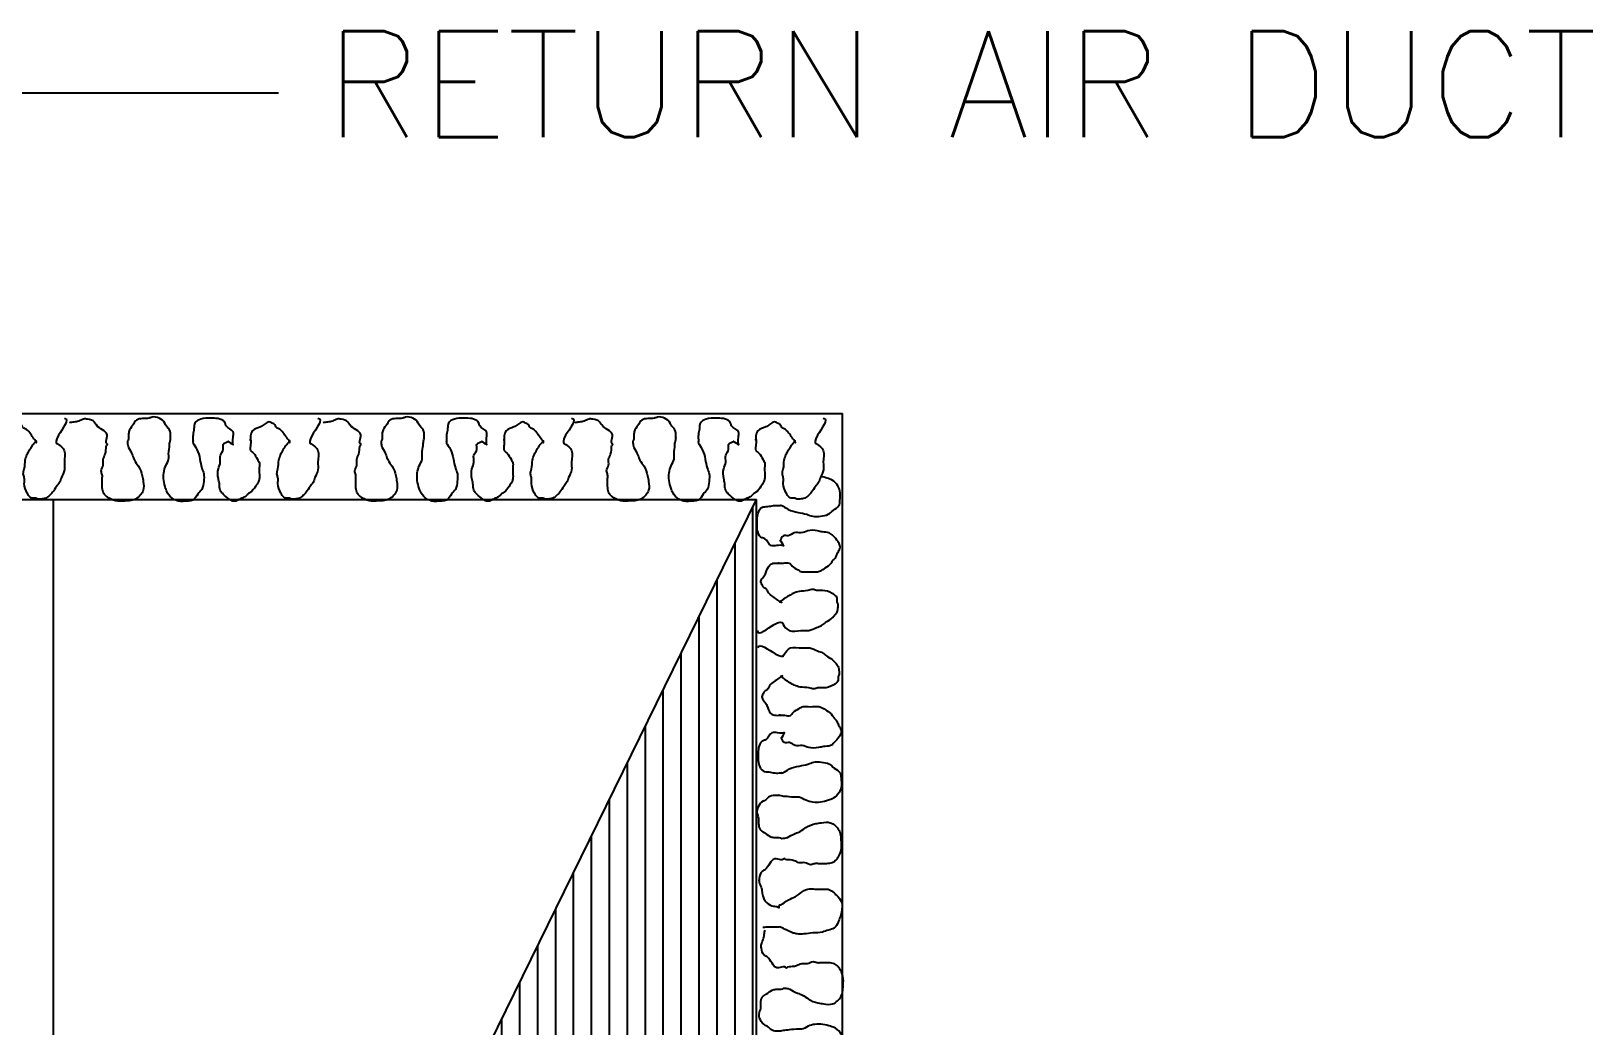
# Model space of a CAD drawing. Extents: x -251.9 to -196.2, y -340.1 to -300.7.
# Drawn here: x -242.003 to -239.793, y -333.091 to -331.684 of the extents above; entities that cross this region are included whole.
import ezdxf

# ---------------------------------------------------------------- set-up
doc = ezdxf.new("R2010")
doc.units = 0
doc.header["$LTSCALE"] = 0.5
doc.header["$MEASUREMENT"] = 0
for name, color, linetype in [('AC', 10, 'CONTINUOUS'), ('DUCK', 2, 'CONTINUOUS'), ('HATCH', 11, 'CONTINUOUS'), ('LA-1', 2, 'CONTINUOUS'), ('LINE', 3, 'CONTINUOUS')]:
    doc.layers.add(name, color=color, linetype=linetype)
doc.styles.add('ROMANS', font='romans', dxfattribs={"width": 0.6})

msp = doc.modelspace()

# ---------------------------------------------------------------- hatches: boundary and pattern name
at = {"layer": 'HATCH'}
h = msp.add_hatch(dxfattribs=at)
h.set_pattern_fill('ANSI31', color=256, scale=0.202981, angle=225, style=0)
h.set_pattern_definition([(270, (-325.954411, -351.01936), (0.025372617, -7e-18), [])])
edge = h.paths.add_edge_path()
edge.add_line((-240.9767, -332.3464), (-241.9713, -334.3762))
edge.add_line((-241.9713, -334.3762), (-241.8887, -334.3762))
edge.add_spline(control_points=[(-241.8887, -334.3762), (-241.8859, -334.3751), (-241.8808, -334.3736), (-241.87, -334.3742), (-241.8616, -334.3741), (-241.8565, -334.3762)], knot_values=[0.616333, 0.616333, 0.616333, 0.616333, 0.620637, 0.624039, 0.632331, 0.632331, 0.632331, 0.632331], degree=3, periodic=0)
edge.add_line((-241.8565, -334.3762), (-241.8005, -334.3762))
edge.add_spline(control_points=[(-241.8005, -334.3762), (-241.7986, -334.3752), (-241.7922, -334.3728), (-241.7832, -334.3739), (-241.7752, -334.3744), (-241.773, -334.3759), (-241.7726, -334.3762)], knot_values=[0.430789, 0.430789, 0.430789, 0.430789, 0.433918, 0.440722, 0.444191, 0.444977, 0.444977, 0.444977, 0.444977], degree=3, periodic=0)
edge.add_line((-241.7726, -334.3762), (-241.7219, -334.3762))
edge.add_spline(control_points=[(-241.7219, -334.3762), (-241.7205, -334.3753), (-241.7177, -334.3737), (-241.7133, -334.3735), (-241.7107, -334.3752), (-241.7093, -334.3759), (-241.7088, -334.3762)], knot_values=[0.25191, 0.25191, 0.25191, 0.25191, 0.254474, 0.256515, 0.258036, 0.258873, 0.258873, 0.258873, 0.258873], degree=3, periodic=0)
edge.add_line((-241.7088, -334.3762), (-241.5298, -334.3762))
edge.add_spline(control_points=[(-241.5298, -334.3762), (-241.5271, -334.3751), (-241.522, -334.3736), (-241.5112, -334.3742), (-241.5028, -334.3741), (-241.4977, -334.3762)], knot_values=[0.616333, 0.616333, 0.616333, 0.616333, 0.620637, 0.624039, 0.632331, 0.632331, 0.632331, 0.632331], degree=3, periodic=0)
edge.add_line((-241.4977, -334.3762), (-241.4417, -334.3762))
edge.add_spline(control_points=[(-241.4417, -334.3762), (-241.4398, -334.3752), (-241.4334, -334.3728), (-241.4244, -334.3739), (-241.4164, -334.3744), (-241.4142, -334.3759), (-241.4138, -334.3762)], knot_values=[0.430789, 0.430789, 0.430789, 0.430789, 0.433918, 0.440722, 0.444191, 0.444977, 0.444977, 0.444977, 0.444977], degree=3, periodic=0)
edge.add_line((-241.4138, -334.3762), (-241.3631, -334.3762))
edge.add_spline(control_points=[(-241.3631, -334.3762), (-241.3617, -334.3753), (-241.3589, -334.3737), (-241.3545, -334.3735), (-241.3519, -334.3752), (-241.3505, -334.3759), (-241.35, -334.3762)], knot_values=[0.25191, 0.25191, 0.25191, 0.25191, 0.254474, 0.256515, 0.258036, 0.258873, 0.258873, 0.258873, 0.258873], degree=3, periodic=0)
edge.add_line((-241.35, -334.3762), (-241.1735, -334.3762))
edge.add_spline(control_points=[(-241.1735, -334.3762), (-241.1708, -334.3751), (-241.1657, -334.3736), (-241.1549, -334.3742), (-241.1465, -334.3741), (-241.1414, -334.3762)], knot_values=[0.616333, 0.616333, 0.616333, 0.616333, 0.620637, 0.624039, 0.632331, 0.632331, 0.632331, 0.632331], degree=3, periodic=0)
edge.add_line((-241.1414, -334.3762), (-241.0854, -334.3762))
edge.add_spline(control_points=[(-241.0854, -334.3762), (-241.0835, -334.3752), (-241.0771, -334.3728), (-241.0681, -334.3739), (-241.0601, -334.3744), (-241.0579, -334.3759), (-241.0575, -334.3762)], knot_values=[0.430789, 0.430789, 0.430789, 0.430789, 0.433918, 0.440722, 0.444191, 0.444977, 0.444977, 0.444977, 0.444977], degree=3, periodic=0)
edge.add_line((-241.0575, -334.3762), (-241.0068, -334.3762))
edge.add_spline(control_points=[(-241.0068, -334.3762), (-241.0054, -334.3753), (-241.0026, -334.3737), (-240.9982, -334.3735), (-240.9956, -334.3752), (-240.9942, -334.3759), (-240.9937, -334.3762)], knot_values=[0.25191, 0.25191, 0.25191, 0.25191, 0.254474, 0.256515, 0.258036, 0.258873, 0.258873, 0.258873, 0.258873], degree=3, periodic=0)
edge.add_line((-240.9937, -334.3762), (-240.9767, -334.3762))
edge.add_line((-240.9767, -334.3762), (-240.9767, -332.3464))

# ---------------------------------------------------------------- linework, layer by layer
at = {"layer": 'AC'}
msp.add_line((-241.9713, -334.3762), (-241.9713, -332.3464), dxfattribs=at)
at = {"layer": 'DUCK'}
for p, q in [((-244.7522, -332.2246), (-240.8549, -332.2246)), ((-240.8549, -334.498), (-240.8549, -332.2246)), ((-243.4937, -332.3464), (-240.9767, -332.3464)), ((-240.9767, -334.3762), (-240.9767, -332.3464))]:
    msp.add_line(p, q, dxfattribs=at)
at = {"layer": 'HATCH'}
msp.add_line((-241.9713, -334.3762), (-240.9767, -332.3464), dxfattribs=at)
for points, knots in [([(-241.9559, -332.2314), (-241.9468, -332.2322), (-241.9703, -332.26), (-241.9666, -332.2682), (-241.9668, -332.2665), (-241.9524, -332.2766), (-241.957, -332.2918), (-241.9546, -332.3049), (-241.9599, -332.314), (-241.9622, -332.3226), (-241.9679, -332.3285), (-241.9712, -332.3355), (-241.9769, -332.3405), (-241.9819, -332.3452), (-241.9881, -332.3457), (-241.9933, -332.3463), (-241.9972, -332.3439), (-242.0012, -332.345), (-242.0055, -332.3425), (-242.0098, -332.3355), (-242.0135, -332.3259), (-242.0116, -332.3163), (-242.0149, -332.3096), (-242.0113, -332.3014), (-242.0121, -332.2919), (-242.0093, -332.2841), (-242.0063, -332.2782), (-242.0034, -332.2736), (-241.9997, -332.2678), (-241.9952, -332.2628), (-241.9963, -332.264), (-241.9964, -332.2664), (-241.9946, -332.266), (-242.0021, -332.2567), (-242.0069, -332.2477), (-242.0154, -332.2447), (-242.0165, -332.24), (-242.0204, -332.2387), (-242.0242, -332.236), (-242.0299, -332.2382), (-242.0334, -332.2419), (-242.0401, -332.2451), (-242.0485, -332.2468), (-242.0515, -332.2551), (-242.051, -332.264), (-242.0513, -332.2626), (-242.0512, -332.2618), (-242.0514, -332.26), (-242.0507, -332.2684), (-242.053, -332.2769), (-242.0453, -332.2816), (-242.0425, -332.2883), (-242.0383, -332.2941), (-242.0391, -332.3018), (-242.0389, -332.3086), (-242.0386, -332.3161), (-242.0401, -332.322), (-242.0449, -332.3286), (-242.0492, -332.3356), (-242.0553, -332.3384), (-242.0584, -332.3426), (-242.0637, -332.3444), (-242.0683, -332.3467), (-242.0721, -332.3491), (-242.0769, -332.3489), (-242.083, -332.3451), (-242.089, -332.3401), (-242.0954, -332.333), (-242.0948, -332.3246), (-242.0975, -332.3148), (-242.0982, -332.3041), (-242.0926, -332.2939), (-242.0961, -332.2835), (-242.0881, -332.2769), (-242.0922, -332.2668), (-242.0817, -332.2641), (-242.0844, -332.2639), (-242.0747, -332.2696), (-242.0764, -332.2684), (-242.0766, -332.2602), (-242.0738, -332.248), (-242.0858, -332.2457), (-242.0874, -332.2327), (-242.0997, -332.2313), (-242.1115, -332.2314), (-242.1202, -332.2313), (-242.1314, -332.2369), (-242.1308, -332.2467), (-242.1333, -332.2551), (-242.1325, -332.2645), (-242.1328, -332.2649), (-242.1323, -332.264), (-242.134, -332.2657), (-242.1258, -332.2758), (-242.123, -332.2888), (-242.1212, -332.3006), (-242.1165, -332.3106), (-242.1174, -332.3211), (-242.1188, -332.332), (-242.1267, -332.3389), (-242.1308, -332.3481), (-242.1421, -332.3487), (-242.1514, -332.3499), (-242.1618, -332.3456), (-242.1686, -332.3392), (-242.1718, -332.3294), (-242.1746, -332.3199), (-242.1746, -332.3089), (-242.1719, -332.2987), (-242.1664, -332.2907), (-242.1679, -332.2796), (-242.1653, -332.2696), (-242.1663, -332.2682), (-242.1641, -332.2591), (-242.1646, -332.2593), (-242.1645, -332.2592), (-242.1642, -332.2475), (-242.1708, -332.2429), (-242.1746, -332.233), (-242.1862, -332.2275), (-242.1989, -332.2336), (-242.2114, -332.2297), (-242.2173, -332.2408), (-242.2224, -332.2463), (-242.2243, -332.2543), (-242.2233, -332.2627), (-242.226, -332.2639), (-242.2249, -332.2663), (-242.2254, -332.2713), (-242.2187, -332.2817), (-242.2157, -332.2917), (-242.2085, -332.3), (-242.2046, -332.3107), (-242.2029, -332.3223), (-242.2015, -332.3324), (-242.2071, -332.3408), (-242.2163, -332.3486), (-242.2284, -332.3484), (-242.2411, -332.3491), (-242.2492, -332.346), (-242.2563, -332.3416), (-242.2607, -332.336), (-242.2612, -332.327), (-242.2614, -332.3188), (-242.2605, -332.3113), (-242.264, -332.3049), (-242.2582, -332.298), (-242.261, -332.2894), (-242.2553, -332.2811), (-242.2562, -332.2704), (-242.2538, -332.2688), (-242.2536, -332.2675), (-242.2572, -332.2661), (-242.2506, -332.2501), (-242.2676, -332.2461), (-242.2726, -332.2348), (-242.2802, -332.2327), (-242.2881, -332.2322), (-242.294, -332.236), (-242.301, -332.2368), (-242.3055, -332.2375), (-242.3076, -332.2381)], [0, 0, 0, 0, 0.0135353, 0.0258367, 0.033431, 0.0402274, 0.0483779, 0.0538116, 0.0596161, 0.0632746, 0.0666728, 0.0715734, 0.0744575, 0.0778574, 0.0813265, 0.0833677, 0.085519, 0.0875602, 0.089081, 0.0924792, 0.0995714, 0.1036467, 0.1064475, 0.1099111, 0.1160617, 0.1203582, 0.1218775, 0.1258398, 0.12829, 0.1322523, 0.1349692, 0.1410821, 0.1458366, 0.1497988, 0.1579839, 0.1604358, 0.1619551, 0.164407, 0.1659279, 0.168733, 0.1721329, 0.1736537, 0.1797373, 0.1833958, 0.1854335, 0.1929048, 0.1963009, 0.2010554, 0.2051307, 0.209206, 0.2120901, 0.2169907, 0.2200292, 0.2220669, 0.2281798, 0.2302174, 0.2330182, 0.2369805, 0.2422891, 0.244741, 0.2466637, 0.2497055, 0.2527473, 0.2542682, 0.2563094, 0.2593512, 0.2646615, 0.2680597, 0.2728626, 0.2763261, 0.2831183, 0.2880637, 0.2928181, 0.297376, 0.3007721, 0.3055791, 0.3076167, 0.3146125, 0.3180086, 0.3234423, 0.3275176, 0.3337859, 0.3359342, 0.3454089, 0.3467698, 0.3536075, 0.3585113, 0.362643, 0.3667747, 0.3715292, 0.3762837, 0.3823966, 0.3871511, 0.3932283, 0.4003205, 0.4065831, 0.4108795, 0.4163132, 0.4219148, 0.4262668, 0.4315754, 0.4350445, 0.4418486, 0.4455117, 0.45128, 0.4549386, 0.4605401, 0.4659738, 0.4709192, 0.4760933, 0.4794894, 0.4869917, 0.4910669, 0.4965431, 0.5006184, 0.5074105, 0.5122134, 0.5165655, 0.5180848, 0.5278237, 0.5299749, 0.5389238, 0.542322, 0.5472225, 0.5500233, 0.5540985, 0.5595747, 0.567046, 0.5745483, 0.5812397, 0.5848982, 0.5897987, 0.5971158, 0.6012475, 0.6073604, 0.6113227, 0.6156765, 0.6246253, 0.6280273, 0.634481, 0.6369329, 0.6403311, 0.6444628, 0.6498965, 0.6526134, 0.6554141, 0.6597106, 0.6637859, 0.6674444, 0.6735951, 0.6790712, 0.6851842, 0.6920103, 0.6968132, 0.7069202, 0.7093704, 0.7145508, 0.7172723, 0.7209355, 0.7244046, 0.7276109, 0.7276109, 0.7276109, 0.7276109]), ([(-241.5971, -332.2314), (-241.588, -332.2322), (-241.6115, -332.26), (-241.6077, -332.2682), (-241.608, -332.2665), (-241.5935, -332.2766), (-241.5982, -332.2918), (-241.5958, -332.3049), (-241.6011, -332.314), (-241.6034, -332.3226), (-241.6091, -332.3285), (-241.6124, -332.3355), (-241.618, -332.3405), (-241.623, -332.3452), (-241.6292, -332.3457), (-241.6345, -332.3463), (-241.6383, -332.3439), (-241.6424, -332.345), (-241.6467, -332.3425), (-241.651, -332.3355), (-241.6547, -332.3259), (-241.6528, -332.3163), (-241.656, -332.3096), (-241.6525, -332.3014), (-241.6533, -332.2919), (-241.6504, -332.2841), (-241.6475, -332.2782), (-241.6446, -332.2736), (-241.6409, -332.2678), (-241.6364, -332.2628), (-241.6375, -332.264), (-241.6376, -332.2664), (-241.6357, -332.266), (-241.6433, -332.2567), (-241.6481, -332.2477), (-241.6566, -332.2447), (-241.6577, -332.24), (-241.6615, -332.2387), (-241.6654, -332.236), (-241.6711, -332.2382), (-241.6746, -332.2419), (-241.6813, -332.2451), (-241.6897, -332.2468), (-241.6926, -332.2551), (-241.6921, -332.264), (-241.6924, -332.2626), (-241.6923, -332.2618), (-241.6925, -332.26), (-241.6918, -332.2684), (-241.6942, -332.2769), (-241.6865, -332.2816), (-241.6837, -332.2883), (-241.6795, -332.2941), (-241.6803, -332.3018), (-241.6801, -332.3086), (-241.6797, -332.3161), (-241.6813, -332.322), (-241.686, -332.3286), (-241.6904, -332.3356), (-241.6965, -332.3384), (-241.6995, -332.3426), (-241.7049, -332.3444), (-241.7094, -332.3467), (-241.7133, -332.3491), (-241.7181, -332.3489), (-241.7242, -332.3451), (-241.7302, -332.3401), (-241.7366, -332.333), (-241.736, -332.3246), (-241.7387, -332.3148), (-241.7394, -332.3041), (-241.7338, -332.2939), (-241.7372, -332.2835), (-241.7293, -332.2769), (-241.7334, -332.2668), (-241.7229, -332.2641), (-241.7255, -332.2639), (-241.7159, -332.2696), (-241.7176, -332.2684), (-241.7178, -332.2602), (-241.715, -332.248), (-241.727, -332.2457), (-241.7286, -332.2327), (-241.7409, -332.2313), (-241.7526, -332.2314), (-241.7614, -332.2313), (-241.7725, -332.2369), (-241.772, -332.2467), (-241.7744, -332.2551), (-241.7737, -332.2645), (-241.774, -332.2649), (-241.7734, -332.264), (-241.7751, -332.2657), (-241.767, -332.2758), (-241.7641, -332.2888), (-241.7623, -332.3006), (-241.7577, -332.3106), (-241.7586, -332.3211), (-241.76, -332.332), (-241.7678, -332.3389), (-241.772, -332.3481), (-241.7832, -332.3487), (-241.7926, -332.3499), (-241.803, -332.3456), (-241.8097, -332.3392), (-241.813, -332.3294), (-241.8158, -332.3199), (-241.8158, -332.3089), (-241.813, -332.2987), (-241.8075, -332.2907), (-241.809, -332.2796), (-241.8065, -332.2696), (-241.8075, -332.2682), (-241.8052, -332.2591), (-241.8058, -332.2593), (-241.8057, -332.2592), (-241.8054, -332.2475), (-241.812, -332.2429), (-241.8158, -332.233), (-241.8273, -332.2275), (-241.84, -332.2336), (-241.8525, -332.2297), (-241.8584, -332.2408), (-241.8636, -332.2463), (-241.8655, -332.2543), (-241.8645, -332.2627), (-241.8672, -332.2639), (-241.8661, -332.2663), (-241.8666, -332.2713), (-241.8598, -332.2817), (-241.8569, -332.2917), (-241.8497, -332.3), (-241.8457, -332.3107), (-241.8441, -332.3223), (-241.8427, -332.3324), (-241.8483, -332.3408), (-241.8575, -332.3486), (-241.8696, -332.3484), (-241.8823, -332.3491), (-241.8904, -332.346), (-241.8974, -332.3416), (-241.9018, -332.336), (-241.9024, -332.327), (-241.9026, -332.3188), (-241.9017, -332.3113), (-241.9052, -332.3049), (-241.8994, -332.298), (-241.9022, -332.2894), (-241.8965, -332.2811), (-241.8973, -332.2704), (-241.895, -332.2688), (-241.8947, -332.2675), (-241.8984, -332.2661), (-241.8918, -332.2501), (-241.9088, -332.2461), (-241.9138, -332.2348), (-241.9214, -332.2327), (-241.9293, -332.2322), (-241.9352, -332.236), (-241.9422, -332.2368), (-241.9467, -332.2375), (-241.9487, -332.2381)], [0, 0, 0, 0, 0.0135353, 0.0258367, 0.033431, 0.0402274, 0.0483779, 0.0538116, 0.0596161, 0.0632746, 0.0666728, 0.0715734, 0.0744575, 0.0778574, 0.0813265, 0.0833677, 0.085519, 0.0875602, 0.089081, 0.0924792, 0.0995714, 0.1036467, 0.1064475, 0.1099111, 0.1160617, 0.1203582, 0.1218775, 0.1258398, 0.12829, 0.1322523, 0.1349692, 0.1410821, 0.1458366, 0.1497988, 0.1579839, 0.1604358, 0.1619551, 0.164407, 0.1659279, 0.168733, 0.1721329, 0.1736537, 0.1797373, 0.1833958, 0.1854335, 0.1929048, 0.1963009, 0.2010554, 0.2051307, 0.209206, 0.2120901, 0.2169907, 0.2200292, 0.2220669, 0.2281798, 0.2302174, 0.2330182, 0.2369805, 0.2422891, 0.244741, 0.2466637, 0.2497055, 0.2527473, 0.2542682, 0.2563094, 0.2593512, 0.2646615, 0.2680597, 0.2728626, 0.2763261, 0.2831183, 0.2880637, 0.2928181, 0.297376, 0.3007721, 0.3055791, 0.3076167, 0.3146125, 0.3180086, 0.3234423, 0.3275176, 0.3337859, 0.3359342, 0.3454089, 0.3467698, 0.3536075, 0.3585113, 0.362643, 0.3667747, 0.3715292, 0.3762837, 0.3823966, 0.3871511, 0.3932283, 0.4003205, 0.4065831, 0.4108795, 0.4163132, 0.4219148, 0.4262668, 0.4315754, 0.4350445, 0.4418486, 0.4455117, 0.45128, 0.4549386, 0.4605401, 0.4659738, 0.4709192, 0.4760933, 0.4794894, 0.4869917, 0.4910669, 0.4965431, 0.5006184, 0.5074105, 0.5122134, 0.5165655, 0.5180848, 0.5278237, 0.5299749, 0.5389238, 0.542322, 0.5472225, 0.5500233, 0.5540985, 0.5595747, 0.567046, 0.5745483, 0.5812397, 0.5848982, 0.5897987, 0.5971158, 0.6012475, 0.6073604, 0.6113227, 0.6156765, 0.6246253, 0.6280273, 0.634481, 0.6369329, 0.6403311, 0.6444628, 0.6498965, 0.6526134, 0.6554141, 0.6597106, 0.6637859, 0.6674444, 0.6735951, 0.6790712, 0.6851842, 0.6920103, 0.6968132, 0.7069202, 0.7093704, 0.7145508, 0.7172723, 0.7209355, 0.7244046, 0.7276109, 0.7276109, 0.7276109, 0.7276109]), ([(-241.2382, -332.2314), (-241.2291, -332.2322), (-241.2527, -332.26), (-241.2489, -332.2682), (-241.2491, -332.2665), (-241.2347, -332.2766), (-241.2394, -332.2918), (-241.2369, -332.3049), (-241.2423, -332.314), (-241.2445, -332.3226), (-241.2503, -332.3285), (-241.2536, -332.3355), (-241.2592, -332.3405), (-241.2642, -332.3452), (-241.2704, -332.3457), (-241.2757, -332.3463), (-241.2795, -332.3439), (-241.2836, -332.345), (-241.2879, -332.3425), (-241.2922, -332.3355), (-241.2959, -332.3259), (-241.294, -332.3163), (-241.2972, -332.3096), (-241.2937, -332.3014), (-241.2945, -332.2919), (-241.2916, -332.2841), (-241.2886, -332.2782), (-241.2857, -332.2736), (-241.282, -332.2678), (-241.2776, -332.2628), (-241.2787, -332.264), (-241.2787, -332.2664), (-241.2769, -332.266), (-241.2845, -332.2567), (-241.2892, -332.2477), (-241.2978, -332.2447), (-241.2989, -332.24), (-241.3027, -332.2387), (-241.3066, -332.236), (-241.3122, -332.2382), (-241.3157, -332.2419), (-241.3225, -332.2451), (-241.3308, -332.2468), (-241.3338, -332.2551), (-241.3333, -332.264), (-241.3336, -332.2626), (-241.3335, -332.2618), (-241.3337, -332.26), (-241.333, -332.2684), (-241.3353, -332.2769), (-241.3277, -332.2816), (-241.3248, -332.2883), (-241.3206, -332.2941), (-241.3215, -332.3018), (-241.3212, -332.3086), (-241.3209, -332.3161), (-241.3224, -332.322), (-241.3272, -332.3286), (-241.3315, -332.3356), (-241.3376, -332.3384), (-241.3407, -332.3426), (-241.3461, -332.3444), (-241.3506, -332.3467), (-241.3545, -332.3491), (-241.3592, -332.3489), (-241.3653, -332.3451), (-241.3714, -332.3401), (-241.3778, -332.333), (-241.3772, -332.3246), (-241.3799, -332.3148), (-241.3805, -332.3041), (-241.375, -332.2939), (-241.3784, -332.2835), (-241.3705, -332.2769), (-241.3746, -332.2668), (-241.364, -332.2641), (-241.3667, -332.2639), (-241.357, -332.2696), (-241.3587, -332.2684), (-241.359, -332.2602), (-241.3562, -332.248), (-241.3682, -332.2457), (-241.3697, -332.2327), (-241.3821, -332.2313), (-241.3938, -332.2314), (-241.4025, -332.2313), (-241.4137, -332.2369), (-241.4132, -332.2467), (-241.4156, -332.2551), (-241.4148, -332.2645), (-241.4152, -332.2649), (-241.4146, -332.264), (-241.4163, -332.2657), (-241.4082, -332.2758), (-241.4053, -332.2888), (-241.4035, -332.3006), (-241.3988, -332.3106), (-241.3998, -332.3211), (-241.4011, -332.332), (-241.409, -332.3389), (-241.4131, -332.3481), (-241.4244, -332.3487), (-241.4338, -332.3499), (-241.4442, -332.3456), (-241.4509, -332.3392), (-241.4542, -332.3294), (-241.457, -332.3199), (-241.457, -332.3089), (-241.4542, -332.2987), (-241.4487, -332.2907), (-241.4502, -332.2796), (-241.4476, -332.2696), (-241.4486, -332.2682), (-241.4464, -332.2591), (-241.4469, -332.2593), (-241.4468, -332.2592), (-241.4466, -332.2475), (-241.4532, -332.2429), (-241.4569, -332.233), (-241.4685, -332.2275), (-241.4812, -332.2336), (-241.4937, -332.2297), (-241.4996, -332.2408), (-241.5048, -332.2463), (-241.5067, -332.2543), (-241.5056, -332.2627), (-241.5084, -332.2639), (-241.5073, -332.2663), (-241.5077, -332.2713), (-241.501, -332.2817), (-241.4981, -332.2917), (-241.4908, -332.3), (-241.4869, -332.3107), (-241.4853, -332.3223), (-241.4839, -332.3324), (-241.4895, -332.3408), (-241.4987, -332.3486), (-241.5108, -332.3484), (-241.5234, -332.3491), (-241.5316, -332.346), (-241.5386, -332.3416), (-241.543, -332.336), (-241.5436, -332.327), (-241.5438, -332.3188), (-241.5429, -332.3113), (-241.5463, -332.3049), (-241.5405, -332.298), (-241.5434, -332.2894), (-241.5377, -332.2811), (-241.5385, -332.2704), (-241.5362, -332.2688), (-241.5359, -332.2675), (-241.5396, -332.2661), (-241.533, -332.2501), (-241.5499, -332.2461), (-241.5549, -332.2348), (-241.5626, -332.2327), (-241.5704, -332.2322), (-241.5763, -332.236), (-241.5833, -332.2368), (-241.5878, -332.2375), (-241.5899, -332.2381)], [0, 0, 0, 0, 0.0135353, 0.0258367, 0.033431, 0.0402274, 0.0483779, 0.0538116, 0.0596161, 0.0632746, 0.0666728, 0.0715734, 0.0744575, 0.0778574, 0.0813265, 0.0833677, 0.085519, 0.0875602, 0.089081, 0.0924792, 0.0995714, 0.1036467, 0.1064475, 0.1099111, 0.1160617, 0.1203582, 0.1218775, 0.1258398, 0.12829, 0.1322523, 0.1349692, 0.1410821, 0.1458366, 0.1497988, 0.1579839, 0.1604358, 0.1619551, 0.164407, 0.1659279, 0.168733, 0.1721329, 0.1736537, 0.1797373, 0.1833958, 0.1854335, 0.1929048, 0.1963009, 0.2010554, 0.2051307, 0.209206, 0.2120901, 0.2169907, 0.2200292, 0.2220669, 0.2281798, 0.2302174, 0.2330182, 0.2369805, 0.2422891, 0.244741, 0.2466637, 0.2497055, 0.2527473, 0.2542682, 0.2563094, 0.2593512, 0.2646615, 0.2680597, 0.2728626, 0.2763261, 0.2831183, 0.2880637, 0.2928181, 0.297376, 0.3007721, 0.3055791, 0.3076167, 0.3146125, 0.3180086, 0.3234423, 0.3275176, 0.3337859, 0.3359342, 0.3454089, 0.3467698, 0.3536075, 0.3585113, 0.362643, 0.3667747, 0.3715292, 0.3762837, 0.3823966, 0.3871511, 0.3932283, 0.4003205, 0.4065831, 0.4108795, 0.4163132, 0.4219148, 0.4262668, 0.4315754, 0.4350445, 0.4418486, 0.4455117, 0.45128, 0.4549386, 0.4605401, 0.4659738, 0.4709192, 0.4760933, 0.4794894, 0.4869917, 0.4910669, 0.4965431, 0.5006184, 0.5074105, 0.5122134, 0.5165655, 0.5180848, 0.5278237, 0.5299749, 0.5389238, 0.542322, 0.5472225, 0.5500233, 0.5540985, 0.5595747, 0.567046, 0.5745483, 0.5812397, 0.5848982, 0.5897987, 0.5971158, 0.6012475, 0.6073604, 0.6113227, 0.6156765, 0.6246253, 0.6280273, 0.634481, 0.6369329, 0.6403311, 0.6444628, 0.6498965, 0.6526134, 0.6554141, 0.6597106, 0.6637859, 0.6674444, 0.6735951, 0.6790712, 0.6851842, 0.6920103, 0.6968132, 0.7069202, 0.7093704, 0.7145508, 0.7172723, 0.7209355, 0.7244046, 0.7276109, 0.7276109, 0.7276109, 0.7276109]), ([(-240.882, -332.2314), (-240.8728, -332.2322), (-240.8964, -332.26), (-240.8926, -332.2682), (-240.8928, -332.2665), (-240.8784, -332.2766), (-240.8831, -332.2918), (-240.8806, -332.3049), (-240.886, -332.314), (-240.8882, -332.3226), (-240.894, -332.3285), (-240.8973, -332.3355), (-240.9029, -332.3405), (-240.9079, -332.3452), (-240.9141, -332.3457), (-240.9194, -332.3463), (-240.9232, -332.3439), (-240.9273, -332.345), (-240.9316, -332.3425), (-240.9359, -332.3355), (-240.9396, -332.3259), (-240.9377, -332.3163), (-240.9409, -332.3096), (-240.9374, -332.3014), (-240.9382, -332.2919), (-240.9353, -332.2841), (-240.9323, -332.2782), (-240.9294, -332.2736), (-240.9257, -332.2678), (-240.9213, -332.2628), (-240.9224, -332.264), (-240.9224, -332.2664), (-240.9206, -332.266), (-240.9282, -332.2567), (-240.933, -332.2477), (-240.9415, -332.2447), (-240.9426, -332.24), (-240.9464, -332.2387), (-240.9503, -332.236), (-240.9559, -332.2382), (-240.9594, -332.2419), (-240.9662, -332.2451), (-240.9745, -332.2468), (-240.9775, -332.2551), (-240.977, -332.264), (-240.9773, -332.2626), (-240.9772, -332.2618), (-240.9774, -332.26), (-240.9767, -332.2684), (-240.979, -332.2769), (-240.9714, -332.2816), (-240.9686, -332.2883), (-240.9643, -332.2941), (-240.9652, -332.3018), (-240.9649, -332.3086), (-240.9646, -332.3161), (-240.9661, -332.322), (-240.9709, -332.3286), (-240.9752, -332.3356), (-240.9814, -332.3384), (-240.9844, -332.3426), (-240.9898, -332.3444), (-240.9943, -332.3467), (-240.9982, -332.3491), (-241.0029, -332.3489), (-241.0091, -332.3451), (-241.0151, -332.3401), (-241.0215, -332.333), (-241.0209, -332.3246), (-241.0236, -332.3148), (-241.0242, -332.3041), (-241.0187, -332.2939), (-241.0221, -332.2835), (-241.0142, -332.2769), (-241.0183, -332.2668), (-241.0077, -332.2641), (-241.0104, -332.2639), (-241.0007, -332.2696), (-241.0024, -332.2684), (-241.0027, -332.2602), (-240.9999, -332.248), (-241.0119, -332.2457), (-241.0135, -332.2327), (-241.0258, -332.2313), (-241.0375, -332.2314), (-241.0463, -332.2313), (-241.0574, -332.2369), (-241.0569, -332.2467), (-241.0593, -332.2551), (-241.0585, -332.2645), (-241.0589, -332.2649), (-241.0583, -332.264), (-241.06, -332.2657), (-241.0519, -332.2758), (-241.049, -332.2888), (-241.0472, -332.3006), (-241.0425, -332.3106), (-241.0435, -332.3211), (-241.0448, -332.332), (-241.0527, -332.3389), (-241.0568, -332.3481), (-241.0681, -332.3487), (-241.0775, -332.3499), (-241.0879, -332.3456), (-241.0946, -332.3392), (-241.0979, -332.3294), (-241.1007, -332.3199), (-241.1007, -332.3089), (-241.0979, -332.2987), (-241.0924, -332.2907), (-241.0939, -332.2796), (-241.0913, -332.2696), (-241.0924, -332.2682), (-241.0901, -332.2591), (-241.0906, -332.2593), (-241.0905, -332.2592), (-241.0903, -332.2475), (-241.0969, -332.2429), (-241.1007, -332.233), (-241.1122, -332.2275), (-241.1249, -332.2336), (-241.1374, -332.2297), (-241.1433, -332.2408), (-241.1485, -332.2463), (-241.1504, -332.2543), (-241.1493, -332.2627), (-241.1521, -332.2639), (-241.151, -332.2663), (-241.1515, -332.2713), (-241.1447, -332.2817), (-241.1418, -332.2917), (-241.1346, -332.3), (-241.1306, -332.3107), (-241.129, -332.3223), (-241.1276, -332.3324), (-241.1332, -332.3408), (-241.1424, -332.3486), (-241.1545, -332.3484), (-241.1671, -332.3491), (-241.1753, -332.346), (-241.1823, -332.3416), (-241.1867, -332.336), (-241.1873, -332.327), (-241.1875, -332.3188), (-241.1866, -332.3113), (-241.19, -332.3049), (-241.1842, -332.298), (-241.1871, -332.2894), (-241.1814, -332.2811), (-241.1822, -332.2704), (-241.1799, -332.2688), (-241.1796, -332.2675), (-241.1833, -332.2661), (-241.1767, -332.2501), (-241.1936, -332.2461), (-241.1986, -332.2348), (-241.2063, -332.2327), (-241.2142, -332.2322), (-241.2201, -332.236), (-241.2271, -332.2368), (-241.2315, -332.2375), (-241.2336, -332.2381)], [0, 0, 0, 0, 0.0135353, 0.0258367, 0.033431, 0.0402274, 0.0483779, 0.0538116, 0.0596161, 0.0632746, 0.0666728, 0.0715734, 0.0744575, 0.0778574, 0.0813265, 0.0833677, 0.085519, 0.0875602, 0.089081, 0.0924792, 0.0995714, 0.1036467, 0.1064475, 0.1099111, 0.1160617, 0.1203582, 0.1218775, 0.1258398, 0.12829, 0.1322523, 0.1349692, 0.1410821, 0.1458366, 0.1497988, 0.1579839, 0.1604358, 0.1619551, 0.164407, 0.1659279, 0.168733, 0.1721329, 0.1736537, 0.1797373, 0.1833958, 0.1854335, 0.1929048, 0.1963009, 0.2010554, 0.2051307, 0.209206, 0.2120901, 0.2169907, 0.2200292, 0.2220669, 0.2281798, 0.2302174, 0.2330182, 0.2369805, 0.2422891, 0.244741, 0.2466637, 0.2497055, 0.2527473, 0.2542682, 0.2563094, 0.2593512, 0.2646615, 0.2680597, 0.2728626, 0.2763261, 0.2831183, 0.2880637, 0.2928181, 0.297376, 0.3007721, 0.3055791, 0.3076167, 0.3146125, 0.3180086, 0.3234423, 0.3275176, 0.3337859, 0.3359342, 0.3454089, 0.3467698, 0.3536075, 0.3585113, 0.362643, 0.3667747, 0.3715292, 0.3762837, 0.3823966, 0.3871511, 0.3932283, 0.4003205, 0.4065831, 0.4108795, 0.4163132, 0.4219148, 0.4262668, 0.4315754, 0.4350445, 0.4418486, 0.4455117, 0.45128, 0.4549386, 0.4605401, 0.4659738, 0.4709192, 0.4760933, 0.4794894, 0.4869917, 0.4910669, 0.4965431, 0.5006184, 0.5074105, 0.5122134, 0.5165655, 0.5180848, 0.5278237, 0.5299749, 0.5389238, 0.542322, 0.5472225, 0.5500233, 0.5540985, 0.5595747, 0.567046, 0.5745483, 0.5812397, 0.5848982, 0.5897987, 0.5971158, 0.6012475, 0.6073604, 0.6113227, 0.6156765, 0.6246253, 0.6280273, 0.634481, 0.6369329, 0.6403311, 0.6444628, 0.6498965, 0.6526134, 0.6554141, 0.6597106, 0.6637859, 0.6674444, 0.6735951, 0.6790712, 0.6851842, 0.6920103, 0.6968132, 0.7069202, 0.7093704, 0.7145508, 0.7172723, 0.7209355, 0.7244046, 0.7276109, 0.7276109, 0.7276109, 0.7276109]), ([(-240.9757, -332.5317), (-240.9749, -332.5408), (-240.9471, -332.5173), (-240.9389, -332.5211), (-240.9406, -332.5208), (-240.9304, -332.5353), (-240.9153, -332.5306), (-240.9021, -332.533), (-240.893, -332.5277), (-240.8845, -332.5254), (-240.8785, -332.5197), (-240.8716, -332.5164), (-240.8665, -332.5108), (-240.8618, -332.5057), (-240.8613, -332.4995), (-240.8607, -332.4943), (-240.8632, -332.4905), (-240.862, -332.4864), (-240.8645, -332.4821), (-240.8715, -332.4778), (-240.8811, -332.4741), (-240.8907, -332.476), (-240.8974, -332.4728), (-240.9057, -332.4763), (-240.9152, -332.4755), (-240.9229, -332.4784), (-240.9288, -332.4813), (-240.9334, -332.4842), (-240.9393, -332.4879), (-240.9442, -332.4924), (-240.9431, -332.4913), (-240.9406, -332.4912), (-240.9411, -332.493), (-240.9503, -332.4855), (-240.9593, -332.4807), (-240.9623, -332.4722), (-240.967, -332.4711), (-240.9683, -332.4673), (-240.9711, -332.4634), (-240.9689, -332.4577), (-240.9651, -332.4542), (-240.9619, -332.4475), (-240.9602, -332.4391), (-240.9519, -332.4361), (-240.9431, -332.4367), (-240.9445, -332.4364), (-240.9453, -332.4365), (-240.947, -332.4362), (-240.9386, -332.437), (-240.9302, -332.4346), (-240.9254, -332.4423), (-240.9187, -332.4451), (-240.913, -332.4493), (-240.9052, -332.4485), (-240.8984, -332.4487), (-240.891, -332.449), (-240.8851, -332.4475), (-240.8785, -332.4427), (-240.8714, -332.4384), (-240.8686, -332.4323), (-240.8644, -332.4292), (-240.8627, -332.4239), (-240.8604, -332.4194), (-240.858, -332.4155), (-240.8582, -332.4107), (-240.8619, -332.4046), (-240.8669, -332.3986), (-240.8741, -332.3922), (-240.8825, -332.3928), (-240.8922, -332.3901), (-240.903, -332.3894), (-240.9132, -332.395), (-240.9236, -332.3915), (-240.9302, -332.3995), (-240.9402, -332.3954), (-240.9429, -332.4059), (-240.9431, -332.4032), (-240.9375, -332.4129), (-240.9386, -332.4112), (-240.9468, -332.411), (-240.959, -332.4138), (-240.9614, -332.4018), (-240.9744, -332.4002), (-240.9757, -332.3879), (-240.9757, -332.3762), (-240.9757, -332.3674), (-240.9701, -332.3563), (-240.9603, -332.3568), (-240.9519, -332.3544), (-240.9426, -332.3551), (-240.9422, -332.3548), (-240.943, -332.3554), (-240.9413, -332.3536), (-240.9312, -332.3618), (-240.9183, -332.3647), (-240.9065, -332.3665), (-240.8964, -332.3711), (-240.886, -332.3702), (-240.8751, -332.3688), (-240.8681, -332.361), (-240.859, -332.3568), (-240.8583, -332.3456), (-240.8572, -332.3362), (-240.8614, -332.3258), (-240.8679, -332.3191), (-240.877, -332.316), (-240.8823, -332.3144), (-240.8854, -332.3138)], [0, 0, 0, 0, 0.0135353, 0.0258367, 0.033431, 0.0402274, 0.0483779, 0.0538116, 0.0596161, 0.0632746, 0.0666728, 0.0715734, 0.0744575, 0.0778574, 0.0813265, 0.0833677, 0.085519, 0.0875602, 0.089081, 0.0924792, 0.0995714, 0.1036467, 0.1064475, 0.1099111, 0.1160617, 0.1203582, 0.1218775, 0.1258398, 0.12829, 0.1322523, 0.1349692, 0.1410821, 0.1458366, 0.1497988, 0.1579839, 0.1604358, 0.1619551, 0.164407, 0.1659279, 0.168733, 0.1721329, 0.1736537, 0.1797373, 0.1833958, 0.1854335, 0.1929048, 0.1963009, 0.2010554, 0.2051307, 0.209206, 0.2120901, 0.2169907, 0.2200292, 0.2220669, 0.2281798, 0.2302174, 0.2330182, 0.2369805, 0.2422891, 0.244741, 0.2466637, 0.2497055, 0.2527473, 0.2542682, 0.2563094, 0.2593512, 0.2646615, 0.2680597, 0.2728626, 0.2763261, 0.2831183, 0.2880637, 0.2928181, 0.297376, 0.3007721, 0.3055791, 0.3076167, 0.3146125, 0.3180086, 0.3234423, 0.3275176, 0.3337859, 0.3359342, 0.3454089, 0.3467698, 0.3536075, 0.3585113, 0.362643, 0.3667747, 0.3715292, 0.3762837, 0.3823966, 0.3871511, 0.3932283, 0.4003205, 0.4065831, 0.4108795, 0.4163132, 0.4219148, 0.4262668, 0.4315754, 0.4350445, 0.4418486, 0.4455117, 0.45128, 0.4549386, 0.4595541, 0.4595541, 0.4595541, 0.4595541]), ([(-240.9741, -332.5565), (-240.9733, -332.5474), (-240.9455, -332.5709), (-240.9373, -332.5671), (-240.939, -332.5674), (-240.9288, -332.5529), (-240.9137, -332.5576), (-240.9006, -332.5552), (-240.8915, -332.5605), (-240.8829, -332.5628), (-240.877, -332.5685), (-240.87, -332.5718), (-240.8649, -332.5774), (-240.8603, -332.5824), (-240.8598, -332.5886), (-240.8591, -332.5939), (-240.8616, -332.5977), (-240.8605, -332.6018), (-240.863, -332.6061), (-240.87, -332.6104), (-240.8796, -332.6141), (-240.8892, -332.6122), (-240.8959, -332.6154), (-240.9041, -332.6119), (-240.9136, -332.6127), (-240.9214, -332.6098), (-240.9273, -332.6069), (-240.9319, -332.604), (-240.9377, -332.6002), (-240.9427, -332.5958), (-240.9415, -332.5969), (-240.9391, -332.597), (-240.9395, -332.5951), (-240.9488, -332.6027), (-240.9578, -332.6075), (-240.9608, -332.616), (-240.9654, -332.6171), (-240.9668, -332.6209), (-240.9695, -332.6248), (-240.9673, -332.6305), (-240.9636, -332.634), (-240.9604, -332.6407), (-240.9587, -332.6491), (-240.9504, -332.652), (-240.9415, -332.6515), (-240.9429, -332.6518), (-240.9437, -332.6517), (-240.9455, -332.6519), (-240.9371, -332.6512), (-240.9286, -332.6536), (-240.9238, -332.6459), (-240.9172, -332.6431), (-240.9114, -332.6389), (-240.9037, -332.6397), (-240.8969, -332.6395), (-240.8894, -332.6391), (-240.8835, -332.6407), (-240.8769, -332.6454), (-240.8699, -332.6498), (-240.867, -332.6559), (-240.8629, -332.6589), (-240.8611, -332.6643), (-240.8588, -332.6688), (-240.8564, -332.6727), (-240.8566, -332.6775), (-240.8604, -332.6836), (-240.8654, -332.6896), (-240.8725, -332.696), (-240.8809, -332.6954), (-240.8907, -332.6981), (-240.9014, -332.6988), (-240.9116, -332.6932), (-240.922, -332.6966), (-240.9286, -332.6887), (-240.9387, -332.6928), (-240.9414, -332.6823), (-240.9415, -332.6849), (-240.9359, -332.6753), (-240.9371, -332.677), (-240.9453, -332.6772), (-240.9575, -332.6744), (-240.9598, -332.6864), (-240.9728, -332.688), (-240.9742, -332.7003), (-240.9741, -332.712), (-240.9742, -332.7208), (-240.9685, -332.7319), (-240.9588, -332.7314), (-240.9504, -332.7338), (-240.941, -332.7331), (-240.9406, -332.7334), (-240.9415, -332.7328), (-240.9398, -332.7345), (-240.9297, -332.7264), (-240.9167, -332.7235), (-240.9049, -332.7217), (-240.8949, -332.7171), (-240.8844, -332.718), (-240.8735, -332.7194), (-240.8666, -332.7272), (-240.8574, -332.7314), (-240.8568, -332.7426), (-240.8556, -332.752), (-240.8598, -332.7624), (-240.8663, -332.7691), (-240.876, -332.7724), (-240.8856, -332.7752), (-240.8966, -332.7752), (-240.9068, -332.7724), (-240.9148, -332.7669), (-240.9259, -332.7684), (-240.9359, -332.7659), (-240.9373, -332.7669), (-240.9464, -332.7646), (-240.9462, -332.7652), (-240.9463, -332.7651), (-240.958, -332.7648), (-240.9626, -332.7714), (-240.9725, -332.7752), (-240.978, -332.7867), (-240.9719, -332.7994), (-240.9758, -332.8119), (-240.9647, -332.8178), (-240.9592, -332.823), (-240.9512, -332.8249), (-240.9428, -332.8239), (-240.9416, -332.8266), (-240.9392, -332.8255), (-240.9342, -332.826), (-240.9238, -332.8192), (-240.9137, -332.8163), (-240.9055, -332.8091), (-240.8948, -332.8051), (-240.8832, -332.8035), (-240.8731, -332.8021), (-240.8647, -332.8077), (-240.8569, -332.8169), (-240.8571, -332.829), (-240.8564, -332.8417), (-240.8595, -332.8498), (-240.8639, -332.8568), (-240.8695, -332.8612), (-240.8785, -332.8618), (-240.8867, -332.862), (-240.8942, -332.8611), (-240.9006, -332.8646), (-240.9075, -332.8588), (-240.9161, -332.8616), (-240.9244, -332.8559), (-240.9351, -332.8567), (-240.9367, -332.8544), (-240.938, -332.8541), (-240.9394, -332.8578), (-240.9554, -332.8512), (-240.9594, -332.8682), (-240.9707, -332.8732), (-240.9728, -332.8808), (-240.9733, -332.8887), (-240.9695, -332.8946), (-240.9687, -332.9018), (-240.9676, -332.9085), (-240.964, -332.9161), (-240.9561, -332.9217), (-240.9452, -332.9222), (-240.9438, -332.9259), (-240.9447, -332.9181), (-240.9417, -332.9216), (-240.9329, -332.9122), (-240.9201, -332.9092), (-240.9129, -332.9009), (-240.9031, -332.8967), (-240.8945, -332.8978), (-240.8841, -332.8977), (-240.8729, -332.8968), (-240.8658, -332.9039), (-240.8597, -332.9097), (-240.8551, -332.9159), (-240.8557, -332.9263), (-240.857, -332.9353), (-240.8613, -332.9452), (-240.8652, -332.954), (-240.875, -332.9552), (-240.8845, -332.9596), (-240.8965, -332.9593), (-240.9083, -332.9612), (-240.9177, -332.9617), (-240.927, -332.9592), (-240.9349, -332.9552), (-240.9443, -332.9505), (-240.9452, -332.9519), (-240.9452, -332.9514), (-240.9475, -332.9515), (-240.9573, -332.9513), (-240.9646, -332.9516), (-240.9674, -332.952)], [0, 0, 0, 0, 0.0135353, 0.0258367, 0.033431, 0.0402274, 0.0483779, 0.0538116, 0.0596161, 0.0632746, 0.0666728, 0.0715734, 0.0744575, 0.0778574, 0.0813265, 0.0833677, 0.085519, 0.0875602, 0.089081, 0.0924792, 0.0995714, 0.1036467, 0.1064475, 0.1099111, 0.1160617, 0.1203582, 0.1218775, 0.1258398, 0.12829, 0.1322523, 0.1349692, 0.1410821, 0.1458366, 0.1497988, 0.1579839, 0.1604358, 0.1619551, 0.164407, 0.1659279, 0.168733, 0.1721329, 0.1736537, 0.1797373, 0.1833958, 0.1854335, 0.1929048, 0.1963009, 0.2010554, 0.2051307, 0.209206, 0.2120901, 0.2169907, 0.2200292, 0.2220669, 0.2281798, 0.2302174, 0.2330182, 0.2369805, 0.2422891, 0.244741, 0.2466637, 0.2497055, 0.2527473, 0.2542682, 0.2563094, 0.2593512, 0.2646615, 0.2680597, 0.2728626, 0.2763261, 0.2831183, 0.2880637, 0.2928181, 0.297376, 0.3007721, 0.3055791, 0.3076167, 0.3146125, 0.3180086, 0.3234423, 0.3275176, 0.3337859, 0.3359342, 0.3454089, 0.3467698, 0.3536075, 0.3585113, 0.362643, 0.3667747, 0.3715292, 0.3762837, 0.3823966, 0.3871511, 0.3932283, 0.4003205, 0.4065831, 0.4108795, 0.4163132, 0.4219148, 0.4262668, 0.4315754, 0.4350445, 0.4418486, 0.4455117, 0.45128, 0.4549386, 0.4605401, 0.4659738, 0.4709192, 0.4760933, 0.4794894, 0.4869917, 0.4910669, 0.4965431, 0.5006184, 0.5074105, 0.5122134, 0.5165655, 0.5180848, 0.5278237, 0.5299749, 0.5389238, 0.542322, 0.5472225, 0.5500233, 0.5540985, 0.5595747, 0.567046, 0.5745483, 0.5812397, 0.5848982, 0.5897987, 0.5971158, 0.6012475, 0.6073604, 0.6113227, 0.6156765, 0.6246253, 0.6280273, 0.634481, 0.6369329, 0.6403311, 0.6444628, 0.6498965, 0.6526134, 0.6554141, 0.6597106, 0.6637859, 0.6674444, 0.6735951, 0.6790712, 0.6851842, 0.6920103, 0.6968132, 0.7069202, 0.7093704, 0.7145508, 0.7172723, 0.7209355, 0.7244046, 0.7278737, 0.7309155, 0.7367618, 0.7408935, 0.7470441, 0.7534889, 0.7582433, 0.7652392, 0.7704133, 0.7772097, 0.7808683, 0.7856227, 0.789698, 0.7965241, 0.8008762, 0.8037603, 0.8092436, 0.8112848, 0.8188915, 0.8225546, 0.8274584, 0.8317549, 0.8360514, 0.8428775, 0.8490281, 0.8537826, 0.8565834, 0.8632748, 0.8669334, 0.8716878, 0.8791592, 0.8839137, 0.8900266, 0.8939614, 0.8939614, 0.8939614, 0.8939614]), ([(-240.971, -333.3072), (-240.9702, -333.3163), (-240.9424, -333.2928), (-240.9342, -333.2965), (-240.9359, -333.2963), (-240.9257, -333.3107), (-240.9106, -333.3061), (-240.8974, -333.3085), (-240.8884, -333.3032), (-240.8798, -333.3009), (-240.8739, -333.2952), (-240.8669, -333.2919), (-240.8618, -333.2862), (-240.8571, -333.2812), (-240.8567, -333.275), (-240.856, -333.2698), (-240.8585, -333.2659), (-240.8573, -333.2619), (-240.8598, -333.2576), (-240.8669, -333.2533), (-240.8765, -333.2496), (-240.8861, -333.2515), (-240.8928, -333.2482), (-240.901, -333.2518), (-240.9105, -333.251), (-240.9183, -333.2538), (-240.9242, -333.2568), (-240.9287, -333.2597), (-240.9346, -333.2634), (-240.9396, -333.2679), (-240.9384, -333.2668), (-240.9359, -333.2667), (-240.9364, -333.2685), (-240.9457, -333.2609), (-240.9546, -333.2562), (-240.9577, -333.2477), (-240.9623, -333.2466), (-240.9637, -333.2427), (-240.9664, -333.2389), (-240.9642, -333.2332), (-240.9604, -333.2297), (-240.9572, -333.223), (-240.9556, -333.2146), (-240.9473, -333.2116), (-240.9384, -333.2121), (-240.9398, -333.2118), (-240.9406, -333.2119), (-240.9424, -333.2117), (-240.934, -333.2124), (-240.9255, -333.2101), (-240.9207, -333.2178), (-240.9141, -333.2206), (-240.9083, -333.2248), (-240.9005, -333.224), (-240.8938, -333.2242), (-240.8863, -333.2245), (-240.8804, -333.223), (-240.8738, -333.2182), (-240.8668, -333.2139), (-240.8639, -333.2078), (-240.8598, -333.2047), (-240.858, -333.1994), (-240.8557, -333.1948), (-240.8533, -333.191), (-240.8535, -333.1862), (-240.8573, -333.1801), (-240.8623, -333.1741), (-240.8694, -333.1677), (-240.8778, -333.1683), (-240.8875, -333.1656), (-240.8983, -333.1649), (-240.9085, -333.1705), (-240.9189, -333.167), (-240.9255, -333.175), (-240.9356, -333.1709), (-240.9383, -333.1814), (-240.9384, -333.1787), (-240.9328, -333.1884), (-240.934, -333.1867), (-240.9422, -333.1865), (-240.9544, -333.1893), (-240.9567, -333.1773), (-240.9697, -333.1757), (-240.9711, -333.1634), (-240.971, -333.1516), (-240.9711, -333.1429), (-240.9654, -333.1317), (-240.9557, -333.1323), (-240.9473, -333.1298), (-240.9379, -333.1306), (-240.9375, -333.1303), (-240.9384, -333.1308), (-240.9366, -333.1291), (-240.9265, -333.1373), (-240.9136, -333.1401), (-240.9018, -333.1419), (-240.8918, -333.1466), (-240.8813, -333.1457), (-240.8704, -333.1443), (-240.8634, -333.1364), (-240.8543, -333.1323), (-240.8537, -333.121), (-240.8525, -333.1117), (-240.8567, -333.1013), (-240.8632, -333.0945), (-240.8729, -333.0913), (-240.8825, -333.0885), (-240.8935, -333.0885), (-240.9037, -333.0912), (-240.9117, -333.0967), (-240.9228, -333.0952), (-240.9327, -333.0978), (-240.9342, -333.0968), (-240.9433, -333.099), (-240.9431, -333.0985), (-240.9432, -333.0986), (-240.9549, -333.0989), (-240.9595, -333.0923), (-240.9694, -333.0885), (-240.9749, -333.0769), (-240.9688, -333.0642), (-240.9727, -333.0517), (-240.9616, -333.0458), (-240.9561, -333.0407), (-240.9481, -333.0388), (-240.9397, -333.0398), (-240.9385, -333.0371), (-240.9361, -333.0382), (-240.9311, -333.0377), (-240.9206, -333.0444), (-240.9106, -333.0474), (-240.9024, -333.0546), (-240.8917, -333.0585), (-240.8801, -333.0602), (-240.87, -333.0616), (-240.8615, -333.056), (-240.8538, -333.0468), (-240.854, -333.0347), (-240.8533, -333.022), (-240.8564, -333.0139), (-240.8608, -333.0068), (-240.8664, -333.0024), (-240.8754, -333.0019), (-240.8836, -333.0017), (-240.8911, -333.0026), (-240.8975, -332.9991), (-240.9044, -333.0049), (-240.913, -333.0021), (-240.9213, -333.0078), (-240.932, -333.0069), (-240.9336, -333.0093), (-240.9349, -333.0095), (-240.9363, -333.0059), (-240.9523, -333.0125), (-240.9563, -332.9955), (-240.9676, -332.9905), (-240.9697, -332.9829), (-240.9702, -332.975), (-240.9664, -332.9691), (-240.9656, -332.9621), (-240.9649, -332.9576), (-240.9643, -332.9555)], [0, 0, 0, 0, 0.0135353, 0.0258367, 0.033431, 0.0402274, 0.0483779, 0.0538116, 0.0596161, 0.0632746, 0.0666728, 0.0715734, 0.0744575, 0.0778574, 0.0813265, 0.0833677, 0.085519, 0.0875602, 0.089081, 0.0924792, 0.0995714, 0.1036467, 0.1064475, 0.1099111, 0.1160617, 0.1203582, 0.1218775, 0.1258398, 0.12829, 0.1322523, 0.1349692, 0.1410821, 0.1458366, 0.1497988, 0.1579839, 0.1604358, 0.1619551, 0.164407, 0.1659279, 0.168733, 0.1721329, 0.1736537, 0.1797373, 0.1833958, 0.1854335, 0.1929048, 0.1963009, 0.2010554, 0.2051307, 0.209206, 0.2120901, 0.2169907, 0.2200292, 0.2220669, 0.2281798, 0.2302174, 0.2330182, 0.2369805, 0.2422891, 0.244741, 0.2466637, 0.2497055, 0.2527473, 0.2542682, 0.2563094, 0.2593512, 0.2646615, 0.2680597, 0.2728626, 0.2763261, 0.2831183, 0.2880637, 0.2928181, 0.297376, 0.3007721, 0.3055791, 0.3076167, 0.3146125, 0.3180086, 0.3234423, 0.3275176, 0.3337859, 0.3359342, 0.3454089, 0.3467698, 0.3536075, 0.3585113, 0.362643, 0.3667747, 0.3715292, 0.3762837, 0.3823966, 0.3871511, 0.3932283, 0.4003205, 0.4065831, 0.4108795, 0.4163132, 0.4219148, 0.4262668, 0.4315754, 0.4350445, 0.4418486, 0.4455117, 0.45128, 0.4549386, 0.4605401, 0.4659738, 0.4709192, 0.4760933, 0.4794894, 0.4869917, 0.4910669, 0.4965431, 0.5006184, 0.5074105, 0.5122134, 0.5165655, 0.5180848, 0.5278237, 0.5299749, 0.5389238, 0.542322, 0.5472225, 0.5500233, 0.5540985, 0.5595747, 0.567046, 0.5745483, 0.5812397, 0.5848982, 0.5897987, 0.5971158, 0.6012475, 0.6073604, 0.6113227, 0.6156765, 0.6246253, 0.6280273, 0.634481, 0.6369329, 0.6403311, 0.6444628, 0.6498965, 0.6526134, 0.6554141, 0.6597106, 0.6637859, 0.6674444, 0.6735951, 0.6790712, 0.6851842, 0.6920103, 0.6968132, 0.7069202, 0.7093704, 0.7145508, 0.7172723, 0.7209355, 0.7244046, 0.7276109, 0.7276109, 0.7276109, 0.7276109])]:
    msp.add_open_spline(points, degree=3, knots=knots, dxfattribs=at)
at = {"layer": 'LINE', "color": 4}
msp.add_line((-242.1927, -331.7713), (-241.653, -331.7713), dxfattribs=at)

# ---------------------------------------------------------------- texts
at = {"layer": 'LA-1', "style": 'ROMANS'}
msp.add_text('RETURN AIR DUCT', height=0.150009, dxfattribs=at).set_placement((-241.5869, -331.834))

doc.saveas('drawing.dxf')
